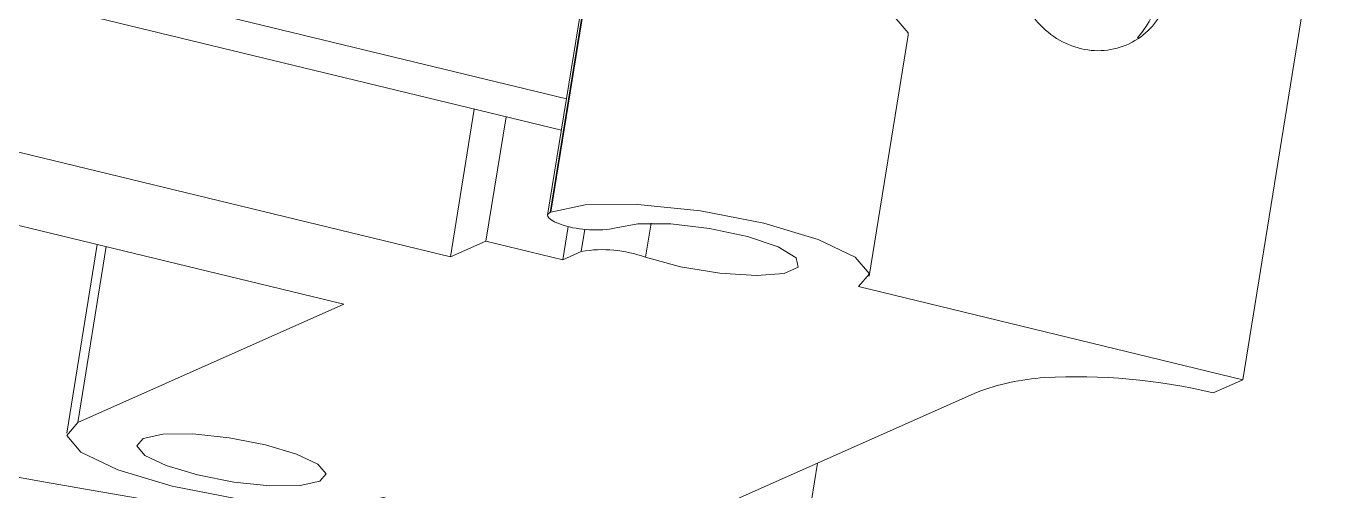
# Model space of a CAD drawing. Header units: millimetres. Extents: x 0 to 1189, y 0 to 841.
# Drawn here: x 927.506 to 930.662, y 535.929 to 537.043 of the extents above; entities that cross this region are included whole.
import ezdxf

# ---------------------------------------------------------------- set-up
doc = ezdxf.new("R2010")
doc.units = ezdxf.units.MM
doc.layers.get('0').update_dxf_attribs({"lineweight": 18})

msp = doc.modelspace()

# ---------------------------------------------------------------- linework, layer by layer
at = {"color": 7, "linetype": 'Continuous', "lineweight": 15}
for p, q in [((930.4241, 536.1955), (931.2958, 541.5825)), ((926.2446, 537.4878), (928.8017, 536.8689)), ((926.1311, 537.4373), (928.7896, 536.7939)), ((928.85, 537.1673), (928.7566, 536.5901)), ((928.8565, 537.1736), (928.7631, 536.5964)), ((928.7647, 536.5972), (928.8581, 537.1743)), ((929.5283, 536.444), (929.6217, 537.0212)), ((926.8641, 536.8916), (928.5235, 536.4899)), ((928.5235, 536.4899), (928.5808, 536.8444)), ((928.6569, 536.826), (928.6086, 536.5278)), ((926.6086, 536.778), (928.268, 536.3764)), ((928.7647, 536.5972), (928.7631, 536.5964)), ((928.8059, 536.563), (928.793, 536.4832)), ((928.6086, 536.5278), (928.5235, 536.4899)), ((928.793, 536.4832), (928.6086, 536.5278)), ((927.6764, 536.5196), (927.6032, 536.0672)), ((928.793, 536.4832), (928.8375, 536.5029)), ((930.4241, 536.1955), (929.5022, 536.4187)), ((928.268, 536.3764), (927.6293, 536.0926)), ((930.3532, 536.164), (930.4241, 536.1955)), ((929.1895, 535.9), (929.7858, 536.165)), ((929.3597, 535.7225), (929.4038, 535.9952))]:
    msp.add_line(p, q, dxfattribs=at)
at = {"color": 8, "linetype": 'Continuous', "lineweight": 15}
for p, q in [((928.8375, 536.5029), (928.8462, 536.5565)), ((929.0047, 536.5707), (928.9915, 536.4889)), ((927.6293, 536.0926), (927.6976, 536.5145))]:
    msp.add_line(p, q, dxfattribs=at)
at = {"color": 7, "linetype": 'Continuous', "lineweight": 15}
for points in [[(929.6217, 537.0212), (929.6219, 537.0268), (929.588, 537.0666), (929.4991, 537.1092), (929.3688, 537.1481), (929.2169, 537.1775), (929.0665, 537.1928), (928.9405, 537.1917), (928.8581, 537.1743)], [(929.5022, 536.4187), (929.5285, 536.4496), (929.4946, 536.4894), (929.4057, 536.532), (929.2754, 536.571), (929.1235, 536.6003), (928.9731, 536.6156), (928.8471, 536.6145), (928.7647, 536.5972)], [(928.7631, 536.5964), (928.7587, 536.5937), (928.7566, 536.5904), (928.7571, 536.5867), (928.76, 536.5828), (928.7652, 536.5786), (928.7728, 536.5743), (928.7824, 536.57), (928.7938, 536.5658)], [(928.9915, 536.4889), (929.0757, 536.4662), (929.17, 536.4507), (929.2579, 536.4451), (929.3244, 536.4503), (929.358, 536.4654), (929.3528, 536.4879), (929.3098, 536.5138), (929.2364, 536.5387), (929.1452, 536.5583), (929.052, 536.5692), (928.9729, 536.5695), (928.9215, 536.5592)], [(927.6293, 536.0926), (927.6031, 536.0616), (927.6369, 536.0218), (927.7258, 535.9792), (927.8561, 535.9403), (928.008, 535.9109), (928.1584, 535.8956), (928.2844, 535.8967), (928.3668, 535.9141)], [(928.0797, 536.0396), (927.9923, 536.0565), (927.9058, 536.0653), (927.8334, 536.0646), (927.786, 536.0546), (927.7709, 536.0369), (927.7904, 536.014), (927.8415, 535.9895), (927.9164, 535.9671), (928.0038, 535.9502), (928.0903, 535.9414), (928.1627, 535.942), (928.2101, 535.952), (928.2252, 535.9698), (928.2057, 535.9927), (928.1546, 536.0172), (928.0797, 536.0396)], [(928.189, 535.8379), (928.1675, 535.8417), (928.0901, 535.8553), (927.9677, 535.8769), (927.8191, 535.9031), (927.6668, 535.9299), (927.534, 535.9534), (927.441, 535.9698), (927.4018, 535.9767)]]:
    msp.add_lwpolyline(points, dxfattribs=at)
for centre, radius, start, end in [((928.871, 536.8235), 0.269, 253.3216, 280.8096), ((928.8884, 536.2098), 0.2975, 69.7299, 99.8452), ((929.9839, 535.6471), 0.5545, 93.6587, 110.9328), ((930.0249, 534.7839), 1.4186, 76.6206, 93.0876)]:
    msp.add_arc(centre, radius, start, end, dxfattribs=at)
for points, knots in [([(930.2508, 537.1372), (930.2452, 537.116), (930.2342, 537.0737), (930.1931, 537.0238), (930.1392, 536.9914), (930.0767, 536.9805), (930.0131, 536.9923), (929.9556, 537.0254), (929.9105, 537.0762), (929.8831, 537.1388), (929.8774, 537.1911), (929.8811, 537.2196), (929.882, 537.2264)], [0, 0, 0, 0, 0.0647577, 0.1295219, 0.1942797, 0.2590424, 0.3238001, 0.3885636, 0.4533178, 0.5180774, 0.5828374, 0.6031258, 0.6031258, 0.6031258, 0.6031258]), ([(930.214, 537.103), (930.214, 537.103), (930.214, 537.0839), (930.2008, 537.0517), (930.1804, 537.0259), (930.1721, 537.0155)], [0, 0, 0, 0, 0.00001225, 0.05875693, 0.09865689, 0.09865689, 0.09865689, 0.09865689])]:
    msp.add_open_spline(points, degree=3, knots=knots, dxfattribs=at)

doc.saveas('drawing.dxf')
